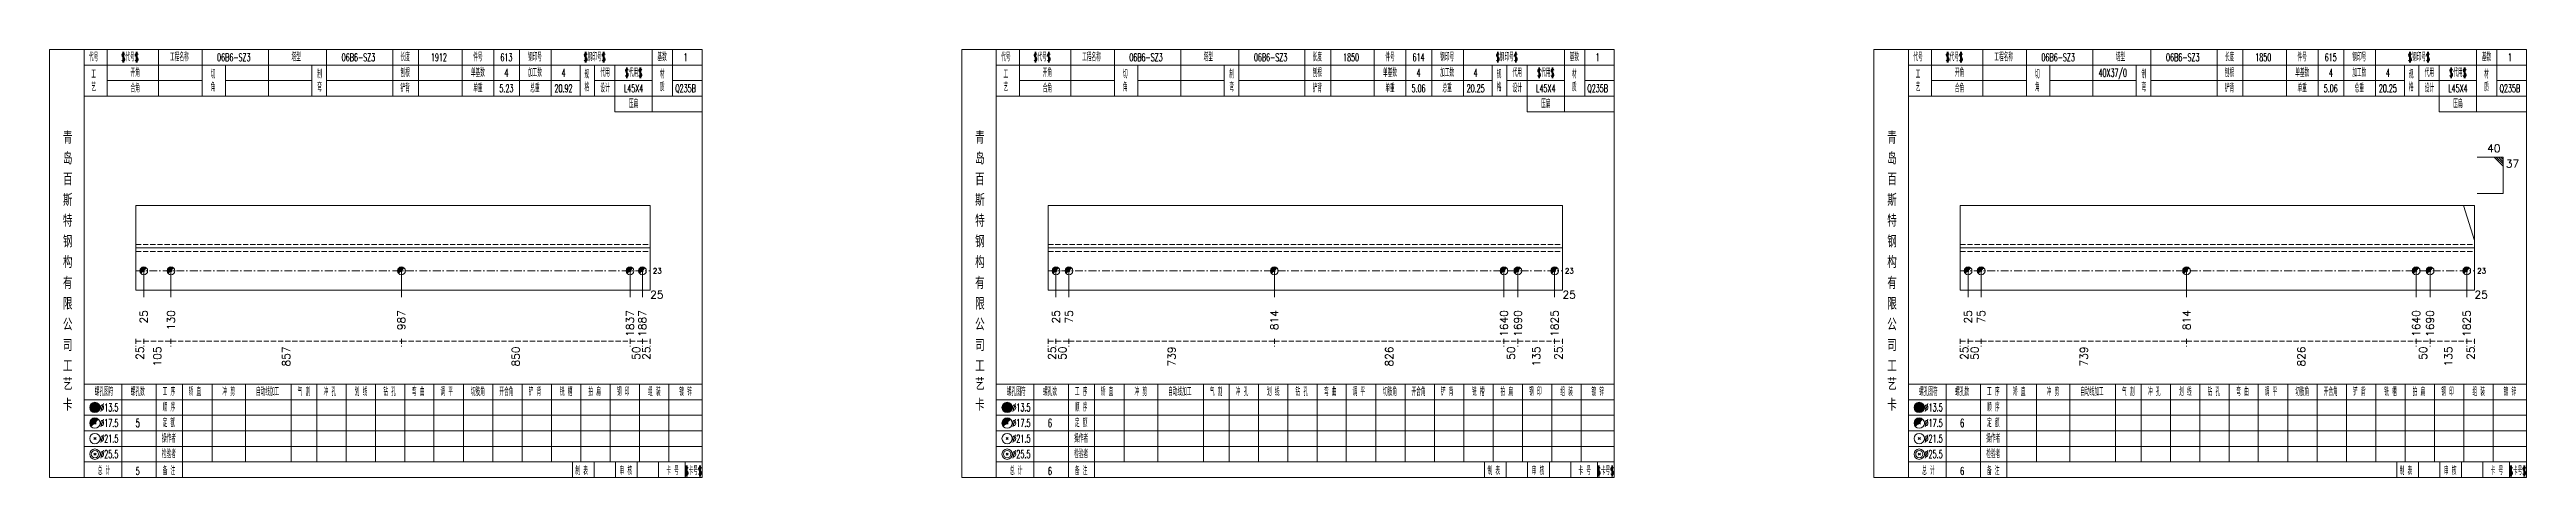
# Model space of a CAD drawing. Extents: x -533 to 8774, y 0 to 7979.
# Drawn here: x 1757 to 2711, y 3602 to 3767 of the extents above; entities that cross this region are included whole.
import ezdxf
from ezdxf.enums import TextEntityAlignment as Align

# ---------------------------------------------------------------- set-up
doc = ezdxf.new("R2010")
doc.units = 0
doc.header["$MEASUREMENT"] = 0
doc.linetypes.add('一点画线', pattern=[5.2, 3, -1, 0.2, -1])
doc.linetypes.add('虚线', pattern=[2.75, 2, -0.75])
doc.layers.get('0').update_dxf_attribs({"linetype": 'CONTINUOUS', "lineweight": 25})
for name, color, linetype, lineweight in [('1', 7, 'CONTINUOUS', 25), ('4', 7, 'CONTINUOUS', 25), ('5', 7, 'CONTINUOUS', 25)]:
    doc.layers.add(name, color=color, linetype=linetype, lineweight=lineweight)
doc.styles.get("Standard").update_dxf_attribs({"font": 'simplex.shx', "width": 0.7, "height": 3, "bigfont": 'gbhzfs.shx'})

# ---------------------------------------------------------------- blocks, each defined once
blk = doc.blocks.new('孔17.5')
at = {"layer": '5', "color": 7, "linetype": 'Continuous', "lineweight": 0}
for p, q in [((-0.2, -0.2), (0.2, 0.2)), ((-0.2, 0.2), (0.2, -0.2))]:
    blk.add_line(p, q, dxfattribs=at)
at = {"layer": '5', "color": 7, "linetype": 'Continuous', "lineweight": 13}
blk.add_circle((0, 0), 1, dxfattribs=at)
for radius in [0.9, 0.8, 0.7, 0.6, 0.5, 0.4, 0.3, 0.2, 0.1]:
    blk.add_arc((0, 0), radius, 45, 225, dxfattribs=at)

msp = doc.modelspace()

# ---------------------------------------------------------------- linework, layer by layer
at = {"color": 7, "linetype": 'Continuous', "lineweight": 13}
for p, q in [((2702.2, 3725.34), (2692.2, 3725.34)), ((2698.7, 3725.34), (2702.2, 3721.84)), ((2699.57, 3725.34), (2702.2, 3722.71)), ((2700.45, 3725.34), (2702.2, 3723.59)), ((2701.32, 3725.34), (2702.2, 3724.46)), ((2702.2, 3711.34), (2702.2, 3725.34)), ((2691.2, 3693.24), (2686.92, 3706.67)), ((2702.2, 3711.34), (2692.2, 3711.34)), ((1793.3, 3681.51), (1793.3, 3671.34)), ((1803.77, 3681.51), (1803.77, 3671.34)), ((1892.56, 3681.51), (1892.56, 3671.34)), ((1980.63, 3681.51), (1980.63, 3671.34)), ((1985.4, 3681.51), (1985.4, 3671.34)), ((2144.7, 3681.51), (2144.7, 3671.34)), ((2149.73, 3681.51), (2149.73, 3671.34)), ((2228.86, 3681.51), (2228.86, 3671.34)), ((2317.31, 3681.51), (2317.31, 3671.34)), ((2322.67, 3681.51), (2322.67, 3671.34)), ((2336.8, 3681.51), (2336.8, 3671.34)), ((2496.1, 3681.51), (2496.1, 3671.34)), ((2501.13, 3681.51), (2501.13, 3671.34)), ((2580.26, 3681.51), (2580.26, 3671.34)), ((2668.71, 3681.51), (2668.71, 3671.34)), ((2674.07, 3681.51), (2674.07, 3671.34)), ((2688.2, 3681.51), (2688.2, 3671.34))]:
    msp.add_line(p, q, dxfattribs=at)
at = {"color": 7, "linetype": 'Continuous', "lineweight": 18}
for p, q in [((1790.3, 3706.67), (1790.3, 3674.01)), ((1790.3, 3706.67), (1988.4, 3706.67)), ((1988.4, 3706.67), (1988.4, 3674.01)), ((2141.7, 3706.67), (2141.7, 3674.01)), ((2141.7, 3706.67), (2339.8, 3706.67)), ((2339.8, 3706.67), (2339.8, 3674.01)), ((2493.1, 3706.67), (2493.1, 3674.01)), ((2493.1, 3706.67), (2691.2, 3706.67)), ((2691.2, 3706.67), (2691.2, 3674.01)), ((1790.3, 3690.34), (1988.4, 3690.34)), ((2141.7, 3690.34), (2339.8, 3690.34)), ((2493.1, 3690.34), (2691.2, 3690.34))]:
    msp.add_line(p, q, dxfattribs=at)
at = {"color": 1, "linetype": '虚线', "lineweight": 18}
for p, q in [((1790.3, 3691.67), (1988.4, 3691.67)), ((1790.3, 3689.01), (1988.4, 3689.01)), ((2141.7, 3691.67), (2339.8, 3691.67)), ((2141.7, 3689.01), (2339.8, 3689.01)), ((2493.1, 3691.67), (2691.2, 3691.67)), ((2493.1, 3689.01), (2691.2, 3689.01))]:
    msp.add_line(p, q, dxfattribs=at)
at = {"color": 3, "linetype": '一点画线', "lineweight": 13}
for p, q in [((1790.3, 3681.51), (1988.4, 3681.51)), ((2141.7, 3681.51), (2339.8, 3681.51)), ((2493.1, 3681.51), (2691.2, 3681.51))]:
    msp.add_line(p, q, dxfattribs=at)
at = {"color": 8, "linetype": '虚线', "lineweight": 9}
for p, q in [((1790.3, 3655.34), (1790.3, 3652.34)), ((1793.3, 3655.34), (1793.3, 3652.34)), ((1793.3, 3655.34), (1793.3, 3652.34)), ((1803.77, 3655.34), (1803.77, 3652.34)), ((1803.77, 3655.34), (1803.77, 3652.34)), ((1892.56, 3655.34), (1892.56, 3652.34)), ((1892.56, 3655.34), (1892.56, 3652.34)), ((1980.63, 3655.34), (1980.63, 3652.34)), ((1980.63, 3655.34), (1980.63, 3652.34)), ((1985.4, 3655.34), (1985.4, 3652.34)), ((1985.4, 3655.34), (1985.4, 3652.34)), ((1988.4, 3655.34), (1988.4, 3652.34)), ((2141.7, 3655.34), (2141.7, 3652.34)), ((2144.7, 3655.34), (2144.7, 3652.34)), ((2144.7, 3655.34), (2144.7, 3652.34)), ((2149.73, 3655.34), (2149.73, 3652.34)), ((2149.73, 3655.34), (2149.73, 3652.34)), ((2228.86, 3655.34), (2228.86, 3652.34)), ((2228.86, 3655.34), (2228.86, 3652.34)), ((2317.31, 3655.34), (2317.31, 3652.34)), ((2317.31, 3655.34), (2317.31, 3652.34)), ((2322.67, 3655.34), (2322.67, 3652.34)), ((2322.67, 3655.34), (2322.67, 3652.34)), ((2336.8, 3655.34), (2336.8, 3652.34)), ((2336.8, 3655.34), (2336.8, 3652.34)), ((2339.8, 3655.34), (2339.8, 3652.34)), ((2493.1, 3655.34), (2493.1, 3652.34)), ((2496.1, 3655.34), (2496.1, 3652.34)), ((2496.1, 3655.34), (2496.1, 3652.34)), ((2501.13, 3655.34), (2501.13, 3652.34)), ((2501.13, 3655.34), (2501.13, 3652.34)), ((2580.26, 3655.34), (2580.26, 3652.34)), ((2580.26, 3655.34), (2580.26, 3652.34)), ((2668.71, 3655.34), (2668.71, 3652.34)), ((2668.71, 3655.34), (2668.71, 3652.34)), ((2674.07, 3655.34), (2674.07, 3652.34)), ((2674.07, 3655.34), (2674.07, 3652.34)), ((2688.2, 3655.34), (2688.2, 3652.34)), ((2688.2, 3655.34), (2688.2, 3652.34)), ((2691.2, 3655.34), (2691.2, 3652.34)), ((1790.3, 3654.34), (1793.3, 3654.34)), ((1793.3, 3654.34), (1803.77, 3654.34)), ((1803.77, 3654.34), (1892.56, 3654.34)), ((1892.56, 3654.34), (1980.63, 3654.34)), ((1980.63, 3654.34), (1985.4, 3654.34)), ((1985.4, 3654.34), (1988.4, 3654.34)), ((2141.7, 3654.34), (2144.7, 3654.34)), ((2144.7, 3654.34), (2149.73, 3654.34)), ((2149.73, 3654.34), (2228.86, 3654.34)), ((2228.86, 3654.34), (2317.31, 3654.34)), ((2317.31, 3654.34), (2322.67, 3654.34)), ((2322.67, 3654.34), (2336.8, 3654.34)), ((2336.8, 3654.34), (2339.8, 3654.34)), ((2493.1, 3654.34), (2496.1, 3654.34)), ((2496.1, 3654.34), (2501.13, 3654.34)), ((2501.13, 3654.34), (2580.26, 3654.34)), ((2580.26, 3654.34), (2668.71, 3654.34)), ((2668.71, 3654.34), (2674.07, 3654.34)), ((2674.07, 3654.34), (2688.2, 3654.34)), ((2688.2, 3654.34), (2691.2, 3654.34))]:
    msp.add_line(p, q, dxfattribs=at)
at = {"layer": '1', "color": 7, "linetype": 'Continuous', "lineweight": 18}
for p, q in [((1790.3, 3674.01), (1988.4, 3674.01)), ((2141.7, 3674.01), (2339.8, 3674.01)), ((2493.1, 3674.01), (2691.2, 3674.01))]:
    msp.add_line(p, q, dxfattribs=at)
at = {"layer": '4', "color": 1, "linetype": 'Continuous', "lineweight": 18}
for p, q in [((1770.3, 3601.84), (1770.3, 3766.84)), ((1770.3, 3760.84), (2008.4, 3760.84)), ((1779.2, 3748.84), (1779.2, 3766.84)), ((1799, 3748.84), (1799, 3766.84)), ((1815.8, 3748.84), (1815.8, 3766.84)), ((1824.8, 3748.84), (1824.8, 3760.84)), ((1841.4, 3748.84), (1841.4, 3766.84)), ((1858.1, 3748.84), (1858.1, 3760.84)), ((1863.7, 3748.84), (1863.7, 3766.84)), ((1889.2, 3748.84), (1889.2, 3766.84)), ((1899.2, 3748.84), (1899.2, 3766.84)), ((1915.9, 3748.84), (1915.9, 3766.84)), ((1928.1, 3748.84), (1928.1, 3766.84)), ((1938.1, 3748.84), (1938.1, 3766.84)), ((1950.3, 3748.84), (1950.3, 3766.84)), ((1961.4, 3748.84), (1961.4, 3760.84)), ((1967, 3748.84), (1967, 3760.84)), ((1974.8, 3742.84), (1974.8, 3760.84)), ((1989.2, 3742.84), (1989.2, 3766.84)), ((1997, 3748.84), (1997, 3766.84)), ((2121.7, 3601.84), (2121.7, 3766.84)), ((2121.7, 3760.84), (2359.8, 3760.84)), ((2130.6, 3748.84), (2130.6, 3766.84)), ((2150.4, 3748.84), (2150.4, 3766.84)), ((2167.2, 3748.84), (2167.2, 3766.84)), ((2176.2, 3748.84), (2176.2, 3760.84)), ((2192.8, 3748.84), (2192.8, 3766.84)), ((2209.5, 3748.84), (2209.5, 3760.84)), ((2215.1, 3748.84), (2215.1, 3766.84)), ((2240.6, 3748.84), (2240.6, 3766.84)), ((2250.6, 3748.84), (2250.6, 3766.84)), ((2267.3, 3748.84), (2267.3, 3766.84)), ((2279.5, 3748.84), (2279.5, 3766.84)), ((2289.5, 3748.84), (2289.5, 3766.84)), ((2301.7, 3748.84), (2301.7, 3766.84)), ((2312.8, 3748.84), (2312.8, 3760.84)), ((2318.4, 3748.84), (2318.4, 3760.84)), ((2326.2, 3742.84), (2326.2, 3760.84)), ((2340.6, 3742.84), (2340.6, 3766.84)), ((2348.4, 3748.84), (2348.4, 3766.84)), ((2473.1, 3601.84), (2473.1, 3766.84)), ((2473.1, 3760.84), (2711.2, 3760.84)), ((2482, 3748.84), (2482, 3766.84)), ((2501.8, 3748.84), (2501.8, 3766.84)), ((2518.6, 3748.84), (2518.6, 3766.84)), ((2527.6, 3748.84), (2527.6, 3760.84)), ((2544.2, 3748.84), (2544.2, 3766.84)), ((2560.9, 3748.84), (2560.9, 3760.84)), ((2566.5, 3748.84), (2566.5, 3766.84)), ((2592, 3748.84), (2592, 3766.84)), ((2602, 3748.84), (2602, 3766.84)), ((2618.7, 3748.84), (2618.7, 3766.84)), ((2630.9, 3748.84), (2630.9, 3766.84)), ((2640.9, 3748.84), (2640.9, 3766.84)), ((2653.1, 3748.84), (2653.1, 3766.84)), ((2664.2, 3748.84), (2664.2, 3760.84)), ((2669.8, 3748.84), (2669.8, 3760.84)), ((2677.6, 3742.84), (2677.6, 3760.84)), ((2692, 3742.84), (2692, 3766.84)), ((2699.8, 3748.84), (2699.8, 3766.84)), ((1779.2, 3754.84), (1815.8, 3754.84)), ((1824.8, 3754.84), (1858.1, 3754.84)), ((1863.7, 3754.84), (1961.4, 3754.84)), ((1967, 3754.84), (1989.2, 3754.84)), ((1997, 3754.84), (2008.4, 3754.84)), ((2130.6, 3754.84), (2167.2, 3754.84)), ((2176.2, 3754.84), (2209.5, 3754.84)), ((2215.1, 3754.84), (2312.8, 3754.84)), ((2318.4, 3754.84), (2340.6, 3754.84)), ((2348.4, 3754.84), (2359.8, 3754.84)), ((2482, 3754.84), (2518.6, 3754.84)), ((2527.6, 3754.84), (2560.9, 3754.84)), ((2566.5, 3754.84), (2664.2, 3754.84)), ((2669.8, 3754.84), (2692, 3754.84)), ((2699.8, 3754.84), (2711.2, 3754.84)), ((1770.3, 3748.84), (2008.4, 3748.84)), ((1974.8, 3742.84), (2008.4, 3742.84)), ((2121.7, 3748.84), (2359.8, 3748.84)), ((2326.2, 3742.84), (2359.8, 3742.84)), ((2473.1, 3748.84), (2711.2, 3748.84)), ((2677.6, 3742.84), (2711.2, 3742.84)), ((1770.3, 3637.84), (2008.4, 3637.84)), ((1784.8, 3601.84), (1784.8, 3637.84)), ((1798.1, 3601.84), (1798.1, 3637.84)), ((1808.2, 3601.84), (1808.2, 3637.84)), ((1819.6, 3607.84), (1819.6, 3637.84)), ((1832.5, 3607.84), (1832.5, 3637.84)), ((1850.1, 3607.84), (1850.1, 3637.84)), ((1860, 3607.84), (1860, 3637.84)), ((1871.3, 3607.84), (1871.3, 3637.84)), ((1882.6, 3607.84), (1882.6, 3637.84)), ((1893.9, 3607.84), (1893.9, 3637.84)), ((1905.1, 3607.84), (1905.1, 3637.84)), ((1916.5, 3607.84), (1916.5, 3637.84)), ((1927.8, 3607.84), (1927.8, 3637.84)), ((1939.1, 3607.84), (1939.1, 3637.84)), ((1950.4, 3607.84), (1950.4, 3637.84)), ((1961.7, 3607.84), (1961.7, 3637.84)), ((1973, 3607.84), (1973, 3637.84)), ((1984.3, 3607.84), (1984.3, 3637.84)), ((1995.6, 3607.84), (1995.6, 3637.84)), ((2121.7, 3637.84), (2359.8, 3637.84)), ((2136.2, 3601.84), (2136.2, 3637.84)), ((2149.5, 3601.84), (2149.5, 3637.84)), ((2159.6, 3601.84), (2159.6, 3637.84)), ((2171, 3607.84), (2171, 3637.84)), ((2183.9, 3607.84), (2183.9, 3637.84)), ((2201.5, 3607.84), (2201.5, 3637.84)), ((2211.4, 3607.84), (2211.4, 3637.84)), ((2222.7, 3607.84), (2222.7, 3637.84)), ((2234, 3607.84), (2234, 3637.84)), ((2245.3, 3607.84), (2245.3, 3637.84)), ((2256.5, 3607.84), (2256.5, 3637.84)), ((2267.9, 3607.84), (2267.9, 3637.84)), ((2279.2, 3607.84), (2279.2, 3637.84)), ((2290.5, 3607.84), (2290.5, 3637.84)), ((2301.8, 3607.84), (2301.8, 3637.84)), ((2313.1, 3607.84), (2313.1, 3637.84)), ((2324.4, 3607.84), (2324.4, 3637.84)), ((2335.7, 3607.84), (2335.7, 3637.84)), ((2347, 3607.84), (2347, 3637.84)), ((2473.1, 3637.84), (2711.2, 3637.84)), ((2487.6, 3601.84), (2487.6, 3637.84)), ((2500.9, 3601.84), (2500.9, 3637.84)), ((2511, 3601.84), (2511, 3637.84)), ((2522.4, 3607.84), (2522.4, 3637.84)), ((2535.3, 3607.84), (2535.3, 3637.84)), ((2552.9, 3607.84), (2552.9, 3637.84)), ((2562.8, 3607.84), (2562.8, 3637.84)), ((2574.1, 3607.84), (2574.1, 3637.84)), ((2585.4, 3607.84), (2585.4, 3637.84)), ((2596.7, 3607.84), (2596.7, 3637.84)), ((2607.9, 3607.84), (2607.9, 3637.84)), ((2619.3, 3607.84), (2619.3, 3637.84)), ((2630.6, 3607.84), (2630.6, 3637.84)), ((2641.9, 3607.84), (2641.9, 3637.84)), ((2653.2, 3607.84), (2653.2, 3637.84)), ((2664.5, 3607.84), (2664.5, 3637.84)), ((2675.8, 3607.84), (2675.8, 3637.84)), ((2687.1, 3607.84), (2687.1, 3637.84)), ((2698.4, 3607.84), (2698.4, 3637.84)), ((1770.3, 3631.84), (2008.4, 3631.84)), ((2121.7, 3631.84), (2359.8, 3631.84)), ((2473.1, 3631.84), (2711.2, 3631.84)), ((1770.3, 3625.84), (2008.4, 3625.84)), ((1770.3, 3619.84), (2008.4, 3619.84)), ((2121.7, 3625.84), (2359.8, 3625.84)), ((2121.7, 3619.84), (2359.8, 3619.84)), ((2473.1, 3625.84), (2711.2, 3625.84)), ((2473.1, 3619.84), (2711.2, 3619.84)), ((1770.3, 3613.84), (2008.4, 3613.84)), ((1770.3, 3607.84), (2008.4, 3607.84)), ((1958.4, 3601.84), (1958.4, 3607.84)), ((1966.8, 3601.84), (1966.8, 3607.84)), ((1975, 3601.84), (1975, 3607.84)), ((1983.4, 3601.84), (1983.4, 3607.84)), ((1991.6, 3601.84), (1991.6, 3607.84)), ((2001.9, 3601.84), (2001.9, 3607.84)), ((2121.7, 3613.84), (2359.8, 3613.84)), ((2121.7, 3607.84), (2359.8, 3607.84)), ((2309.8, 3601.84), (2309.8, 3607.84)), ((2318.2, 3601.84), (2318.2, 3607.84)), ((2326.4, 3601.84), (2326.4, 3607.84)), ((2334.8, 3601.84), (2334.8, 3607.84)), ((2343, 3601.84), (2343, 3607.84)), ((2353.3, 3601.84), (2353.3, 3607.84)), ((2473.1, 3613.84), (2711.2, 3613.84)), ((2473.1, 3607.84), (2711.2, 3607.84)), ((2661.2, 3601.84), (2661.2, 3607.84)), ((2669.6, 3601.84), (2669.6, 3607.84)), ((2677.8, 3601.84), (2677.8, 3607.84)), ((2686.2, 3601.84), (2686.2, 3607.84)), ((2694.4, 3601.84), (2694.4, 3607.84)), ((2704.7, 3601.84), (2704.7, 3607.84))]:
    msp.add_line(p, q, dxfattribs=at)
at = {"layer": '4', "color": 7, "linetype": 'Continuous', "lineweight": 13}
for p, q in [((1774.3, 3628.64), (1774.7, 3629.04)), ((1774.7, 3628.64), (1774.3, 3629.04)), ((2125.7, 3628.64), (2126.1, 3629.04)), ((2126.1, 3628.64), (2125.7, 3629.04)), ((2477.1, 3628.64), (2477.5, 3629.04)), ((2477.5, 3628.64), (2477.1, 3629.04)), ((1774.1, 3616.44), (1774.9, 3617.24)), ((1774.9, 3616.44), (1774.1, 3617.24)), ((2125.5, 3616.44), (2126.3, 3617.24)), ((2126.3, 3616.44), (2125.5, 3617.24)), ((2476.9, 3616.44), (2477.7, 3617.24)), ((2477.7, 3616.44), (2476.9, 3617.24)), ((1774.1, 3610.44), (1774.9, 3611.24)), ((1774.9, 3610.44), (1774.1, 3611.24)), ((2125.5, 3610.44), (2126.3, 3611.24)), ((2126.3, 3610.44), (2125.5, 3611.24)), ((2476.9, 3610.44), (2477.7, 3611.24)), ((2477.7, 3610.44), (2476.9, 3611.24))]:
    msp.add_line(p, q, dxfattribs=at)
at = {"layer": '4', "color": 7, "linetype": 'Continuous', "lineweight": 0}
for p, q in [((1774.1, 3622.44), (1774.9, 3623.24)), ((1774.1, 3623.24), (1774.9, 3622.44)), ((2125.5, 3622.44), (2126.3, 3623.24)), ((2125.5, 3623.24), (2126.3, 3622.44)), ((2476.9, 3622.44), (2477.7, 3623.24)), ((2476.9, 3623.24), (2477.7, 3622.44))]:
    msp.add_line(p, q, dxfattribs=at)
at = {"layer": '4', "color": 1, "linetype": 'Continuous', "lineweight": 18}
for points in [[(1757, 3766.84), (1757, 3601.84), (2008.4, 3601.84), (2008.4, 3766.84)], [(2108.4, 3766.84), (2108.4, 3601.84), (2359.8, 3601.84), (2359.8, 3766.84)], [(2459.8, 3766.84), (2459.8, 3601.84), (2711.2, 3601.84), (2711.2, 3766.84)]]:
    msp.add_lwpolyline(points, close=True, dxfattribs=at)
at = {"layer": '4', "color": 7, "linetype": 'Continuous', "lineweight": 13}
for centre, radius in [((1774.5, 3628.84), 2), ((1774.5, 3628.84), 1.8), ((1774.5, 3628.84), 1.6), ((1774.5, 3628.84), 1.4), ((1774.5, 3628.84), 1.2), ((1774.5, 3628.84), 1), ((1774.5, 3628.84), 0.8), ((1774.5, 3628.84), 0.6), ((1774.5, 3628.84), 0.4), ((1774.5, 3628.84), 0.2), ((2125.9, 3628.84), 2), ((2125.9, 3628.84), 1.8), ((2125.9, 3628.84), 1.6), ((2125.9, 3628.84), 1.4), ((2125.9, 3628.84), 1.2), ((2125.9, 3628.84), 1), ((2125.9, 3628.84), 0.8), ((2125.9, 3628.84), 0.6), ((2125.9, 3628.84), 0.4), ((2125.9, 3628.84), 0.2), ((2477.3, 3628.84), 2), ((2477.3, 3628.84), 1.8), ((2477.3, 3628.84), 1.6), ((2477.3, 3628.84), 1.4), ((2477.3, 3628.84), 1.2), ((2477.3, 3628.84), 1), ((2477.3, 3628.84), 0.8), ((2477.3, 3628.84), 0.6), ((2477.3, 3628.84), 0.4), ((2477.3, 3628.84), 0.2), ((1774.5, 3622.84), 2), ((1774.5, 3616.84), 2), ((2125.9, 3622.84), 2), ((2125.9, 3616.84), 2), ((2477.3, 3622.84), 2), ((2477.3, 3616.84), 2), ((1774.5, 3610.84), 2), ((1774.5, 3610.84), 1.4), ((2125.9, 3610.84), 2), ((2125.9, 3610.84), 1.4), ((2477.3, 3610.84), 2), ((2477.3, 3610.84), 1.4)]:
    msp.add_circle(centre, radius, dxfattribs=at)
for centre, radius in [((1774.5, 3622.84), 1.8), ((1774.5, 3622.84), 1.6), ((1774.5, 3622.84), 1.4), ((1774.5, 3622.84), 1.2), ((1774.5, 3622.84), 1), ((1774.5, 3622.84), 0.8), ((1774.5, 3622.84), 0.6), ((1774.5, 3622.84), 0.4), ((1774.5, 3622.84), 0.2), ((2125.9, 3622.84), 1.8), ((2125.9, 3622.84), 1.6), ((2125.9, 3622.84), 1.4), ((2125.9, 3622.84), 1.2), ((2125.9, 3622.84), 1), ((2125.9, 3622.84), 0.8), ((2125.9, 3622.84), 0.6), ((2125.9, 3622.84), 0.4), ((2125.9, 3622.84), 0.2), ((2477.3, 3622.84), 1.8), ((2477.3, 3622.84), 1.6), ((2477.3, 3622.84), 1.4), ((2477.3, 3622.84), 1.2), ((2477.3, 3622.84), 1), ((2477.3, 3622.84), 0.8), ((2477.3, 3622.84), 0.6), ((2477.3, 3622.84), 0.4), ((2477.3, 3622.84), 0.2)]:
    msp.add_arc(centre, radius, 45, 225, dxfattribs=at)

# ---------------------------------------------------------------- block references
at = {"layer": '1', "color": 7, "linetype": 'Continuous', "lineweight": 13, "xscale": 1.5, "yscale": 1.5, "zscale": 1.5}
for p in [(1793.3, 3681.51), (1803.77, 3681.51), (1892.56, 3681.51), (1980.63, 3681.51), (1985.4, 3681.51), (2144.7, 3681.51), (2149.73, 3681.51), (2228.86, 3681.51), (2317.31, 3681.51), (2322.67, 3681.51), (2336.8, 3681.51), (2496.1, 3681.51), (2501.13, 3681.51), (2580.26, 3681.51), (2668.71, 3681.51), (2674.07, 3681.51), (2688.2, 3681.51)]:
    msp.add_blockref('孔17.5', p, dxfattribs=at)

# ---------------------------------------------------------------- texts
at = {"color": 7, "linetype": 'Continuous', "lineweight": 13}
msp.add_text('40', height=3, dxfattribs=at).set_placement((2701.2, 3726.34), align=Align.BOTTOM_RIGHT)
msp.add_text('37', height=3, dxfattribs=at).set_placement((2703.2, 3724.34), align=Align.TOP_LEFT)
for p in [(1989.4, 3681.51), (2340.8, 3681.51), (2692.2, 3681.51)]:
    msp.add_text('23', height=2, dxfattribs=at).set_placement(p, align=Align.MIDDLE_LEFT)
at = {"color": 8, "linetype": 'Continuous', "lineweight": 9}
for s, p in [('25', (1791.8, 3652.34)), ('105', (1798.53, 3652.34)), ('857', (1848.17, 3652.34)), ('850', (1936.6, 3652.34)), ('50', (1983.01, 3652.34)), ('25', (1986.9, 3652.34)), ('25', (2143.2, 3652.34)), ('50', (2147.22, 3652.34)), ('739', (2189.3, 3652.34)), ('826', (2273.09, 3652.34)), ('50', (2319.99, 3652.34)), ('135', (2329.73, 3652.34)), ('25', (2338.3, 3652.34)), ('25', (2494.6, 3652.34)), ('50', (2498.62, 3652.34)), ('739', (2540.7, 3652.34)), ('826', (2624.49, 3652.34)), ('50', (2671.39, 3652.34)), ('135', (2681.13, 3652.34)), ('25', (2689.7, 3652.34))]:
    msp.add_text(s, height=3, rotation=90, dxfattribs=at).set_placement(p, align=Align.MIDDLE_RIGHT)
at = {"layer": '1', "color": 7, "linetype": 'Continuous', "lineweight": 13}
for p in [(1988.4, 3672.34), (2339.8, 3672.34), (2691.2, 3672.34)]:
    msp.add_text('25', height=3, dxfattribs=at).set_placement(p, align=Align.MIDDLE_LEFT)
for s, p in [('25', (1793.3, 3666.34)), ('130', (1803.77, 3666.34)), ('987', (1892.56, 3666.34)), ('1837', (1980.63, 3666.34)), ('1887', (1985.4, 3666.34)), ('25', (2144.7, 3666.34)), ('75', (2149.73, 3666.34)), ('814', (2228.86, 3666.34)), ('1640', (2317.31, 3666.34)), ('1690', (2322.67, 3666.34)), ('1825', (2336.8, 3666.34)), ('25', (2496.1, 3666.34)), ('75', (2501.13, 3666.34)), ('814', (2580.26, 3666.34)), ('1640', (2668.71, 3666.34)), ('1690', (2674.07, 3666.34)), ('1825', (2688.2, 3666.34))]:
    msp.add_text(s, height=3, rotation=90, dxfattribs=at).set_placement(p, align=Align.MIDDLE_RIGHT)
at = {"layer": '4', "color": 1, "linetype": 'Continuous', "lineweight": 13}
for s, height, width, p in [('代号', 3, 0.6, (1774, 3763.84)), ('$代号$', 3, 0.6, (1788, 3763.84)), ('开角', 3, 0.6, (1790, 3757.84)), ('工程名称', 3, 0.6, (1807, 3763.84)), ('06B6-SZ3', 3, 0.6, (1828, 3763.84)), ('塔型', 3, 0.6, (1852, 3763.84)), ('06B6-SZ3', 3, 0.6, (1876, 3763.84)), ('刨根', 3, 0.6, (1894, 3757.84)), ('长度', 3, 0.6, (1894, 3763.84)), ('1912', 3, 0.6, (1907, 3763.84)), ('单基数', 3, 0.6, (1922, 3757.84)), ('件号', 3, 0.6, (1922, 3763.84)), ('613', 3, 0.6, (1933, 3763.84)), ('加工数', 3, 0.6, (1944, 3757.84)), ('钢印号', 3, 0.6, (1944, 3763.84)), ('$钢印号$', 3, 0.6, (1967, 3763.84)), ('代用', 3, 0.6, (1971, 3757.84)), ('$代用$', 3, 0.6, (1982, 3757.84)), ('基数', 3, 0.6, (1993, 3763.84)), ('1', 3, 0.6, (2002, 3763.84)), ('代号', 3, 0.6, (2125.4, 3763.84)), ('$代号$', 3, 0.6, (2139.4, 3763.84)), ('开角', 3, 0.6, (2141.4, 3757.84)), ('工程名称', 3, 0.6, (2158.4, 3763.84)), ('06B6-SZ3', 3, 0.6, (2179.4, 3763.84)), ('塔型', 3, 0.6, (2203.4, 3763.84)), ('06B6-SZ3', 3, 0.6, (2227.4, 3763.84)), ('刨根', 3, 0.6, (2245.4, 3757.84)), ('长度', 3, 0.6, (2245.4, 3763.84)), ('1850', 3, 0.6, (2258.4, 3763.84)), ('单基数', 3, 0.6, (2273.4, 3757.84)), ('件号', 3, 0.6, (2273.4, 3763.84)), ('614', 3, 0.6, (2284.4, 3763.84)), ('加工数', 3, 0.6, (2295.4, 3757.84)), ('钢印号', 3, 0.6, (2295.4, 3763.84)), ('$钢印号$', 3, 0.6, (2318.4, 3763.84)), ('代用', 3, 0.6, (2322.4, 3757.84)), ('$代用$', 3, 0.6, (2333.4, 3757.84)), ('基数', 3, 0.6, (2344.4, 3763.84)), ('1', 3, 0.6, (2353.4, 3763.84)), ('代号', 3, 0.6, (2476.8, 3763.84)), ('$代号$', 3, 0.6, (2490.8, 3763.84)), ('开角', 3, 0.6, (2492.8, 3757.84)), ('工程名称', 3, 0.6, (2509.8, 3763.84)), ('06B6-SZ3', 3, 0.6, (2530.8, 3763.84)), ('40X37/0', 3, 0.6, (2551.8, 3757.84)), ('塔型', 3, 0.6, (2554.8, 3763.84)), ('06B6-SZ3', 3, 0.6, (2578.8, 3763.84)), ('刨根', 3, 0.6, (2596.8, 3757.84)), ('长度', 3, 0.6, (2596.8, 3763.84)), ('1850', 3, 0.6, (2609.8, 3763.84)), ('单基数', 3, 0.6, (2624.8, 3757.84)), ('件号', 3, 0.6, (2624.8, 3763.84)), ('615', 3, 0.6, (2635.8, 3763.84)), ('加工数', 3, 0.6, (2646.8, 3757.84)), ('钢印号', 3, 0.6, (2646.8, 3763.84)), ('$钢印号$', 3, 0.6, (2669.8, 3763.84)), ('代用', 3, 0.6, (2673.8, 3757.84)), ('$代用$', 3, 0.6, (2684.8, 3757.84)), ('基数', 3, 0.6, (2695.8, 3763.84)), ('1', 3, 0.6, (2704.8, 3763.84)), ('工', 3, 0.6, (1774, 3757.24)), ('艺', 3, 0.6, (1774, 3752.24)), ('合角', 3, 0.6, (1790, 3751.84)), ('切', 3, 0.6, (1820, 3757.24)), ('角', 3, 0.6, (1820, 3752.24)), ('制', 3, 0.6, (1861, 3757.24)), ('弯', 3, 0.6, (1861, 3752.24)), ('铲背', 3, 0.6, (1894, 3751.84)), ('单重', 3, 0.6, (1922, 3751.84)), ('5.23', 3, 0.6, (1933, 3751.84)), ('4', 3, 0.6, (1933, 3757.84)), ('总重', 3, 0.6, (1944, 3751.84)), ('20.92', 3, 0.6, (1955, 3751.84)), ('4', 3, 0.6, (1955, 3757.84)), ('格', 3, 0.6, (1964, 3752.24)), ('规', 3, 0.6, (1964, 3757.24)), ('设计', 3, 0.6, (1971, 3751.84)), ('L45X4', 3, 0.6, (1982, 3751.84)), ('材', 3, 0.6, (1993, 3757.24)), ('质', 3, 0.6, (1993, 3752.24)), ('Q235B', 3, 0.6, (2002, 3751.84)), ('工', 3, 0.6, (2125.4, 3757.24)), ('艺', 3, 0.6, (2125.4, 3752.24)), ('合角', 3, 0.6, (2141.4, 3751.84)), ('切', 3, 0.6, (2171.4, 3757.24)), ('角', 3, 0.6, (2171.4, 3752.24)), ('制', 3, 0.6, (2212.4, 3757.24)), ('弯', 3, 0.6, (2212.4, 3752.24)), ('铲背', 3, 0.6, (2245.4, 3751.84)), ('单重', 3, 0.6, (2273.4, 3751.84)), ('5.06', 3, 0.6, (2284.4, 3751.84)), ('4', 3, 0.6, (2284.4, 3757.84)), ('总重', 3, 0.6, (2295.4, 3751.84)), ('20.25', 3, 0.6, (2306.4, 3751.84)), ('4', 3, 0.6, (2306.4, 3757.84)), ('格', 3, 0.6, (2315.4, 3752.24)), ('规', 3, 0.6, (2315.4, 3757.24)), ('设计', 3, 0.6, (2322.4, 3751.84)), ('L45X4', 3, 0.6, (2333.4, 3751.84)), ('材', 3, 0.6, (2344.4, 3757.24)), ('质', 3, 0.6, (2344.4, 3752.24)), ('Q235B', 3, 0.6, (2353.4, 3751.84)), ('工', 3, 0.6, (2476.8, 3757.24)), ('艺', 3, 0.6, (2476.8, 3752.24)), ('合角', 3, 0.6, (2492.8, 3751.84)), ('切', 3, 0.6, (2522.8, 3757.24)), ('角', 3, 0.6, (2522.8, 3752.24)), ('制', 3, 0.6, (2563.8, 3757.24)), ('弯', 3, 0.6, (2563.8, 3752.24)), ('铲背', 3, 0.6, (2596.8, 3751.84)), ('单重', 3, 0.6, (2624.8, 3751.84)), ('5.06', 3, 0.6, (2635.8, 3751.84)), ('4', 3, 0.6, (2635.8, 3757.84)), ('总重', 3, 0.6, (2646.8, 3751.84)), ('20.25', 3, 0.6, (2657.8, 3751.84)), ('4', 3, 0.6, (2657.8, 3757.84)), ('格', 3, 0.6, (2666.8, 3752.24)), ('规', 3, 0.6, (2666.8, 3757.24)), ('设计', 3, 0.6, (2673.8, 3751.84)), ('L45X4', 3, 0.6, (2684.8, 3751.84)), ('材', 3, 0.6, (2695.8, 3757.24)), ('质', 3, 0.6, (2695.8, 3752.24)), ('Q235B', 3, 0.6, (2704.8, 3751.84)), ('压扁', 3, 0.6, (1982, 3745.84)), ('压扁', 3, 0.6, (2333.4, 3745.84)), ('压扁', 3, 0.6, (2684.8, 3745.84)), ('青', 4.6, 0.8, (1764, 3732.84)), ('青', 4.6, 0.8, (2115.4, 3732.84)), ('青', 4.6, 0.8, (2466.8, 3732.84)), ('岛', 4.6, 0.8, (1764, 3724.84)), ('岛', 4.6, 0.8, (2115.4, 3724.84)), ('岛', 4.6, 0.8, (2466.8, 3724.84)), ('百', 4.6, 0.8, (1764, 3716.84)), ('百', 4.6, 0.8, (2115.4, 3716.84)), ('百', 4.6, 0.8, (2466.8, 3716.84)), ('斯', 4.6, 0.8, (1764, 3708.84)), ('特', 4.6, 0.8, (1764, 3700.84)), ('斯', 4.6, 0.8, (2115.4, 3708.84)), ('特', 4.6, 0.8, (2115.4, 3700.84)), ('斯', 4.6, 0.8, (2466.8, 3708.84)), ('特', 4.6, 0.8, (2466.8, 3700.84)), ('钢', 4.6, 0.8, (1764, 3692.84)), ('钢', 4.6, 0.8, (2115.4, 3692.84)), ('钢', 4.6, 0.8, (2466.8, 3692.84)), ('构', 4.6, 0.8, (1764, 3684.84)), ('构', 4.6, 0.8, (2115.4, 3684.84)), ('构', 4.6, 0.8, (2466.8, 3684.84)), ('有', 4.6, 0.8, (1764, 3676.84)), ('有', 4.6, 0.8, (2115.4, 3676.84)), ('有', 4.6, 0.8, (2466.8, 3676.84)), ('限', 4.6, 0.8, (1764, 3668.84)), ('限', 4.6, 0.8, (2115.4, 3668.84)), ('限', 4.6, 0.8, (2466.8, 3668.84)), ('公', 4.6, 0.8, (1764, 3660.84)), ('司', 4.6, 0.8, (1764, 3652.84)), ('公', 4.6, 0.8, (2115.4, 3660.84)), ('司', 4.6, 0.8, (2115.4, 3652.84)), ('公', 4.6, 0.8, (2466.8, 3660.84)), ('司', 4.6, 0.8, (2466.8, 3652.84)), ('工', 4.6, 0.8, (1764, 3644.84)), ('工', 4.6, 0.8, (2115.4, 3644.84)), ('工', 4.6, 0.8, (2466.8, 3644.84)), ('艺', 4.6, 0.8, (1764, 3637.84)), ('螺孔图符', 3, 0.6, (1778, 3634.84)), ('螺孔数', 3, 0.6, (1791, 3634.84)), ('工 序', 3, 0.6, (1803, 3634.84)), ('矫 直', 3, 0.6, (1813, 3634.84)), ('冲 剪', 3, 0.6, (1826, 3634.84)), ('自动线加工', 3, 0.6, (1841, 3634.84)), ('气 割', 3, 0.6, (1855, 3634.84)), ('冲 孔', 3, 0.6, (1865, 3634.84)), ('划 线', 3, 0.6, (1877, 3634.84)), ('钻 孔', 3, 0.6, (1888, 3634.84)), ('弯 曲', 3, 0.6, (1899, 3634.84)), ('调 平', 3, 0.6, (1910, 3634.84)), ('切肢角', 3, 0.6, (1922, 3634.84)), ('开合角', 3, 0.6, (1933, 3634.84)), ('铲 背', 3, 0.6, (1944, 3634.84)), ('铣 槽', 3, 0.6, (1956, 3634.84)), ('拍 扁', 3, 0.6, (1967, 3634.84)), ('钢 印', 3, 0.6, (1978, 3634.84)), ('组 装', 3, 0.6, (1990, 3634.84)), ('镀 锌', 3, 0.6, (2002, 3634.84)), ('艺', 4.6, 0.8, (2115.4, 3637.84)), ('螺孔图符', 3, 0.6, (2129.4, 3634.84)), ('螺孔数', 3, 0.6, (2142.4, 3634.84)), ('工 序', 3, 0.6, (2154.4, 3634.84)), ('矫 直', 3, 0.6, (2164.4, 3634.84)), ('冲 剪', 3, 0.6, (2177.4, 3634.84)), ('自动线加工', 3, 0.6, (2192.4, 3634.84)), ('气 割', 3, 0.6, (2206.4, 3634.84)), ('冲 孔', 3, 0.6, (2216.4, 3634.84)), ('划 线', 3, 0.6, (2228.4, 3634.84)), ('钻 孔', 3, 0.6, (2239.4, 3634.84)), ('弯 曲', 3, 0.6, (2250.4, 3634.84)), ('调 平', 3, 0.6, (2261.4, 3634.84)), ('切肢角', 3, 0.6, (2273.4, 3634.84)), ('开合角', 3, 0.6, (2284.4, 3634.84)), ('铲 背', 3, 0.6, (2295.4, 3634.84)), ('铣 槽', 3, 0.6, (2307.4, 3634.84)), ('拍 扁', 3, 0.6, (2318.4, 3634.84)), ('钢 印', 3, 0.6, (2329.4, 3634.84)), ('组 装', 3, 0.6, (2341.4, 3634.84)), ('镀 锌', 3, 0.6, (2353.4, 3634.84)), ('艺', 4.6, 0.8, (2466.8, 3637.84)), ('螺孔图符', 3, 0.6, (2480.8, 3634.84)), ('螺孔数', 3, 0.6, (2493.8, 3634.84)), ('工 序', 3, 0.6, (2505.8, 3634.84)), ('矫 直', 3, 0.6, (2515.8, 3634.84)), ('冲 剪', 3, 0.6, (2528.8, 3634.84)), ('自动线加工', 3, 0.6, (2543.8, 3634.84)), ('气 割', 3, 0.6, (2557.8, 3634.84)), ('冲 孔', 3, 0.6, (2567.8, 3634.84)), ('划 线', 3, 0.6, (2579.8, 3634.84)), ('钻 孔', 3, 0.6, (2590.8, 3634.84)), ('弯 曲', 3, 0.6, (2601.8, 3634.84)), ('调 平', 3, 0.6, (2612.8, 3634.84)), ('切肢角', 3, 0.6, (2624.8, 3634.84)), ('开合角', 3, 0.6, (2635.8, 3634.84)), ('铲 背', 3, 0.6, (2646.8, 3634.84)), ('铣 槽', 3, 0.6, (2658.8, 3634.84)), ('拍 扁', 3, 0.6, (2669.8, 3634.84)), ('钢 印', 3, 0.6, (2680.8, 3634.84)), ('组 装', 3, 0.6, (2692.8, 3634.84)), ('镀 锌', 3, 0.6, (2704.8, 3634.84)), ('卡', 4.6, 0.8, (1764, 3629.84)), ('%%C13.5', 3, 0.5, (1780, 3628.84)), ('顺 序', 3, 0.6, (1803, 3628.84)), ('卡', 4.6, 0.8, (2115.4, 3629.84)), ('%%C13.5', 3, 0.5, (2131.4, 3628.84)), ('顺 序', 3, 0.6, (2154.4, 3628.84)), ('卡', 4.6, 0.8, (2466.8, 3629.84)), ('%%C13.5', 3, 0.5, (2482.8, 3628.84)), ('顺 序', 3, 0.6, (2505.8, 3628.84)), ('%%C17.5', 3, 0.5, (1780, 3622.84)), ('%%C21.5', 3, 0.5, (1780, 3616.84)), ('5', 3.2, 0.6, (1791, 3622.84)), ('操作者', 3, 0.6, (1803, 3616.84)), ('定 额', 3, 0.6, (1803, 3622.84)), ('%%C17.5', 3, 0.5, (2131.4, 3622.84)), ('%%C21.5', 3, 0.5, (2131.4, 3616.84)), ('6', 3.2, 0.6, (2142.4, 3622.84)), ('操作者', 3, 0.6, (2154.4, 3616.84)), ('定 额', 3, 0.6, (2154.4, 3622.84)), ('%%C17.5', 3, 0.5, (2482.8, 3622.84)), ('%%C21.5', 3, 0.5, (2482.8, 3616.84)), ('6', 3.2, 0.6, (2493.8, 3622.84)), ('操作者', 3, 0.6, (2505.8, 3616.84)), ('定 额', 3, 0.6, (2505.8, 3622.84)), ('%%C25.5', 3, 0.5, (1780, 3610.84)), ('检验者', 3, 0.6, (1803, 3610.84)), ('%%C25.5', 3, 0.5, (2131.4, 3610.84)), ('检验者', 3, 0.6, (2154.4, 3610.84)), ('%%C25.5', 3, 0.5, (2482.8, 3610.84)), ('检验者', 3, 0.6, (2505.8, 3610.84)), ('总 计', 3, 0.6, (1778, 3604.34)), ('5', 3, 0.6, (1791, 3604.34)), ('备 注', 3, 0.6, (1803, 3604.34)), ('制 表', 3, 0.6, (1962, 3604.34)), ('审 核', 3, 0.6, (1979, 3604.34)), ('卡 号', 3, 0.6, (1997, 3604.34)), ('$卡号$', 3, 0.6, (2005, 3604.34)), ('总 计', 3, 0.6, (2129.4, 3604.34)), ('6', 3, 0.6, (2142.4, 3604.34)), ('备 注', 3, 0.6, (2154.4, 3604.34)), ('制 表', 3, 0.6, (2313.4, 3604.34)), ('审 核', 3, 0.6, (2330.4, 3604.34)), ('卡 号', 3, 0.6, (2348.4, 3604.34)), ('$卡号$', 3, 0.6, (2356.4, 3604.34)), ('总 计', 3, 0.6, (2480.8, 3604.34)), ('6', 3, 0.6, (2493.8, 3604.34)), ('备 注', 3, 0.6, (2505.8, 3604.34)), ('制 表', 3, 0.6, (2664.8, 3604.34)), ('审 核', 3, 0.6, (2681.8, 3604.34)), ('卡 号', 3, 0.6, (2699.8, 3604.34)), ('$卡号$', 3, 0.6, (2707.8, 3604.34))]:
    msp.add_text(s, height=height, dxfattribs=dict(at, width=width)).set_placement(p, align=Align.MIDDLE_CENTER)

doc.saveas('drawing.dxf')
